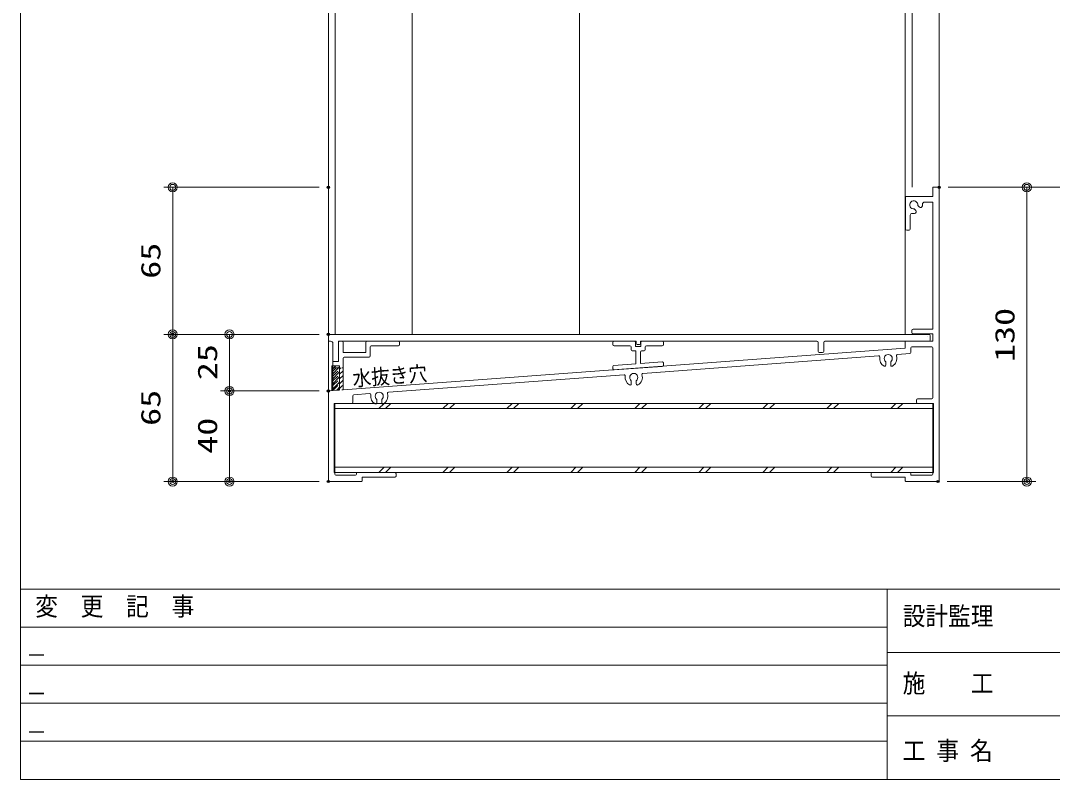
# Model space of a CAD drawing. Units: millimetres, scale not verified. Extents: x -791 to 791, y -562 to 562.
# Drawn here: x -790.6 to -334.5, y -562 to -226.8 of the extents above; entities that cross this region are included whole.
import ezdxf
from ezdxf.enums import TextEntityAlignment as Align

# ---------------------------------------------------------------- set-up
doc = ezdxf.new("R2010")
doc.units = ezdxf.units.MM
doc.header["$LTSCALE"] = 2
doc.header["$PDMODE"] = 32
doc.header["$PDSIZE"] = 1
for name, pattern in [('DASHED1', [1.8, 1.2, -0.6]), ('DASHED2', [3, 2, -1]), ('DASHED3', [4, 3, -1])]:
    doc.linetypes.add(name, pattern=pattern)
for name, color, linetype, lineweight in [('0-0__0-6_TITLE_WAKU', 7, 'Continuous', 9), ('0-2_USERZ', 3, 'Continuous', 9), ('0-3_F-1', 7, 'Continuous', 9), ('0-4__0-0_', 7, 'Continuous', 9), ('0-5__0-1_ADD_LINE', 2, 'DASHED3', 9), ('0-6__0-0_0', 3, 'Continuous', 9), ('0-7_0', 7, 'Continuous', 9), ('0-9_ADD_LINE', 7, 'DASHED1', 9), ('0-C_YSS_ZEN', 6, 'Continuous', 9)]:
    doc.layers.add(name, color=color, linetype=linetype, lineweight=lineweight)
doc.layers.add('0-8_DEFPOINTS', color=1, linetype='Continuous')
doc.styles.add('ＭＳ ゴシック', font='')
doc.styles.get('ＭＳ ゴシック').set_extended_font_data('MS Gothic')

# ---------------------------------------------------------------- blocks, each defined once
blk = doc.blocks.new('図枠')
at = {"layer": '0-0__0-6_TITLE_WAKU'}
for p, q in [((1069.738, 84), (0, 84)), ((382.979, 84), (382.979, 0)), ((382.979, 67.2), (0, 67.2)), ((921.18, 56), (382.979, 56)), ((382.979, 50.4), (0, 50.4)), ((382.979, 33.6), (0, 33.6)), ((921.18, 28), (382.979, 28)), ((382.979, 16.8), (0, 16.8))]:
    blk.add_line(p, q, dxfattribs=at)
at = {"layer": '0-3_F-1'}
blk.add_lwpolyline([(1581.2, 0), (0, 0), (0, 1124), (1581.2, 1124)], close=True, dxfattribs=at)
at = {"layer": '0-0__0-6_TITLE_WAKU', "style": 'ＭＳ ゴシック', "width": 0.9}
for s, p in [('変\u3000更\u3000記\u3000事', (6.437, 69.881)), ('設計監理', (389.891, 65.618)), ('施\u3000\u3000工', (389.891, 35.897)), ('工', (389.891, 6.11)), ('事', (404.785, 6.11)), ('名', (419.678, 6.11))]:
    blk.add_text(s, height=8.182, dxfattribs=at).set_placement(p, align=Align.BOTTOM_LEFT)
blk = doc.blocks.new('DOT1')
at = {"layer": '0-7_0'}
blk.add_line((0, 0), (-2, 0), dxfattribs=at)
for radius in [1, 0.65]:
    blk.add_circle((0, 0), radius, dxfattribs=at)
blk = doc.blocks.new('A$C0DA7367A')
at = {"layer": '0-4__0-0_'}
for p, q in [((534.4, 260), (534.4, 252)), ((534.4, 260), (540, 260)), ((540, 1), (540, 260)), ((510.4, 252), (534.4, 252)), ((510.4, 223), (510.4, 252)), ((527.2, 247), (534.4, 247)), ((534.4, 247), (534.4, 134.6)), ((518.059, 240.829), (519.328, 239.561)), ((521.171, 243.941), (522.439, 242.672)), ((525.2, 245), (525.2, 244.4)), ((514.4, 223), (514.4, 235.34)), ((513.4, 222), (511.4, 222)), ((0, 130), (0, 124)), ((531, 130), (0, 130)), ((516, 131.6), (516, 133.6)), ((517, 134.6), (534.4, 134.6)), ((517, 130.6), (534.4, 130.6)), ((532, 129), (532, 125)), ((534.4, 130.6), (534.4, 124)), ((2, 124), (0, 124)), ((4, 122), (4, 106)), ((9, 124), (9, 106)), ((9, 124), (272, 124)), ((9, 123), (9, 106)), ((12, 124), (10, 124)), ((13, 123), (13, 114)), ((33, 123), (33, 114)), ((62, 124), (34, 124)), ((37, 119), (37, 111)), ((62, 120), (38, 120)), ((63, 123), (63, 121)), ((251.6, 121), (251.6, 123)), ((252.6, 124), (270.6, 124)), ((252.6, 120), (266.6, 120)), ((267.6, 119), (267.6, 116.4)), ((271.6, 123), (271.6, 119.4)), ((271.6, 119.4), (276.2, 119.4)), ((272, 122), (272, 124)), ((275, 121), (273, 121)), ((432, 124), (276, 124)), ((276, 122), (276, 124)), ((276.2, 123), (276.2, 119.4)), ((295.2, 124), (277.2, 124)), ((280.2, 119), (280.2, 116.4)), ((295.2, 120), (281.2, 120)), ((296.2, 123), (296.2, 121)), ((433, 115), (433, 123)), ((438, 115), (438, 123)), ((439, 124), (531, 124)), ((510, 124), (510, 117.76)), ((510, 124), (534.4, 124)), ((516, 119), (533.4, 119)), ((510, 117.76), (13, 80.963)), ((13, 114), (33, 114)), ((14, 110), (36, 110)), ((268.6, 115.4), (271.9, 115.4)), ((271.9, 115.4), (271.9, 104.012)), ((275.9, 114.4), (275.9, 104.31)), ((279.2, 115.4), (276.9, 115.4)), ((278.12, 95.578), (486.437, 111.002)), ((437, 114), (434, 114)), ((503.12, 112.237), (514.074, 113.048)), ((515, 114.045), (515, 118)), ((534.4, 118), (534.4, 74)), ((4, 106), (9, 106)), ((4, 80.296), (4, 106)), ((4, 106), (9, 106)), ((13, 109), (13, 80.963)), ((251.6, 99.563), (251.6, 101.569)), ((252.526, 102.566), (271.9, 104.012)), ((295.274, 101.745), (252.674, 98.566)), ((295.126, 105.745), (275.9, 104.31)), ((296.2, 102.742), (296.2, 104.748)), ((492.8, 105.778), (492.8, 102.855)), ((497.2, 105.778), (497.2, 102.855)), ((53.12, 78.919), (261.437, 94.343)), ((267.8, 89.119), (267.8, 86.196)), ((272.2, 89.119), (272.2, 86.196)), ((4, 80.296), (0, 80)), ((0, 1), (0, 80)), ((21.6, 75.657), (21.6, 70)), ((22.526, 76.654), (36.437, 77.684)), ((533.4, 73), (521, 73)), ((5.6, 6.6), (5.6, 69)), ((20.6, 69), (5.6, 69)), ((42.8, 72.46), (42.8, 69.537)), ((47.2, 72.46), (47.2, 69.537)), ((520, 70), (520, 72)), ((521, 69), (534.4, 69)), ((534.4, 6.6), (534.4, 69)), ((29, 0), (1, 0)), ((24, 5.6), (6.6, 5.6)), ((25, 6.6), (25, 8)), ((59, 8), (25, 8)), ((30, 1), (30, 4)), ((59, 4), (30, 4)), ((60, 7), (60, 5)), ((480, 5), (480, 7)), ((514, 8), (481, 8)), ((481, 4), (510, 4)), ((510, 1), (510, 4)), ((539, 0), (511, 0)), ((515, 7), (515, 5.6)), ((533.4, 5.6), (515, 5.6))]:
    blk.add_line(p, q, dxfattribs=at)
at = {"layer": '0-4__0-0_', "linetype": 'DASHED3'}
for p, q in [((4, 100.351), (13, 100.351)), ((4, 80.296), (13.012, 80.963))]:
    blk.add_line(p, q, dxfattribs=at)
at = {"layer": '0-4__0-0_'}
for centre, radius, start, end in [((517.6, 244.4), 3.6, 352.66815, 277.33061), ((527.2, 245), 2, 90, 180), ((518.196, 238.43), 1.6, 275.70361, 45), ((523.57, 243.804), 1.6, 225, 354.29614), ((517.6, 244.4), 7.6, 354.29514, 0.22856), ((516, 235.34), 1.6, 79.98389, 180), ((517.6, 244.4), 7.6, 259.98441, 275.70361), ((511.4, 223), 1, 180, 270), ((513.4, 223), 1, 270, 0), ((517, 133.6), 1, 90, 180), ((517, 131.6), 1, 180, 270), ((531, 129), 1, 0, 90), ((2, 122), 2, 0, 90), ((10, 123), 1, 90, 180), ((12, 123), 1, 0, 90), ((34, 123), 1, 90, 180), ((38, 119), 1, 90, 180), ((62, 123), 1, 0, 90), ((62, 121), 1, 270, 0), ((252.6, 123), 1, 90, 180), ((252.6, 121), 1, 180, 270), ((266.6, 119), 1, 0, 90), ((270.6, 123), 1, 0, 90), ((273, 122), 1, 180, 270), ((275, 122), 1, 270, 0), ((277.2, 123), 1, 90, 180), ((281.2, 119), 1, 90, 180), ((295.2, 123), 1, 0, 90), ((295.2, 121), 1, 270, 0), ((432, 123), 1, 0, 90), ((439, 123), 1, 90, 180), ((516, 118), 1, 90, 180), ((531, 125), 1, 270, 0), ((533.4, 118), 1, 0, 90), ((14, 109), 1, 90, 180), ((36, 111), 1, 270, 0), ((268.6, 116.4), 1, 180, 270), ((276.9, 114.4), 1, 90, 180), ((279.2, 116.4), 1, 270, 0), ((434, 115), 1, 180, 270), ((437, 115), 1, 270, 0), ((486.511, 110.005), 1, 350.78555, 94.23477), ((495, 108.628), 7.6, 170.78767, 240.99757), ((495, 108.628), 3.6, 307.66972, 232.33028), ((495, 108.628), 7.6, 299.00243, 17.68123), ((503.194, 111.24), 1, 94.23418, 197.68295), ((514, 114.045), 1, 274.23477, 0), ((252.6, 101.569), 1, 94.26675, 180), ((295.2, 104.748), 1, 0, 94.26875), ((295.2, 102.742), 1, 274.26675, 0), ((491.8, 102.855), 1, 240.99876, 0), ((498.2, 102.855), 1, 180, 299.00124), ((252.6, 99.563), 1, 180, 274.26875), ((261.511, 93.346), 1, 350.78523, 94.23477), ((270, 91.969), 7.6, 170.78767, 240.99757), ((270, 91.969), 3.6, 307.66972, 232.33028), ((270, 91.969), 7.6, 299.00243, 17.68123), ((278.194, 94.581), 1, 94.23418, 197.68356), ((266.8, 86.196), 1, 240.99701, 0), ((273.2, 86.196), 1, 180, 299.00299), ((22.6, 75.657), 1, 94.23477, 180), ((36.511, 76.687), 1, 350.78516, 94.23477), ((45, 75.31), 7.6, 170.78555, 240.99757), ((45, 75.31), 3.6, 307.66972, 232.33028), ((45, 75.31), 7.6, 299.00243, 17.68231), ((53.194, 77.922), 1, 94.23418, 197.68356), ((521, 72), 1, 90, 180), ((533.4, 74), 1, 270, 0), ((533.4, 74), 1, 270, 0), ((20.6, 70), 1, 270, 0), ((41.8, 69.537), 1, 240.99788, 0), ((48.2, 69.537), 1, 180, 299.00212), ((521, 70), 1, 180, 270), ((1, 1), 1, 180, 270), ((6.6, 6.6), 1, 180, 270), ((24, 6.6), 1, 270, 0), ((29, 1), 1, 270, 0), ((59, 7), 1, 0, 90), ((59, 5), 1, 270, 0), ((481, 7), 1, 90, 180), ((481, 5), 1, 180, 270), ((511, 1), 1, 180, 270), ((514, 7), 1, 0, 90), ((533.4, 6.6), 1, 270, 0), ((539, 1), 1, 270, 0)]:
    blk.add_arc(centre, radius, start, end, dxfattribs=at)
at = {"layer": '0-5__0-1_ADD_LINE'}
for p, q in [((4, 93.201), (11.15, 100.351)), ((4, 97.444), (6.907, 100.351)), ((4, 88.958), (13, 97.958)), ((4, 84.716), (13, 93.716)), ((4, 80.473), (13, 89.473)), ((8.391, 80.621), (13, 85.23))]:
    blk.add_line(p, q, dxfattribs=at)
at = {"layer": '0-9_ADD_LINE'}
for p, q in [((9, 106), (9, 124)), ((12, 124), (9, 124)), ((29.996, 1), (29.996, 3.998)), ((58.992, 3.998), (29.996, 3.998)), ((59.992, 6.598), (59.992, 4.998)), ((480.95, 3.998), (509.946, 3.998))]:
    blk.add_line(p, q, dxfattribs=at)
for centre, radius, start, end in [((523.946, 125.686), 6, 25.37688, 25.37689), ((22.396, 7.598), 6, 1.03436, 1.07945), ((28.996, 1), 1, 270, 0), ((58.992, 6.598), 1, 0, 90), ((58.992, 4.998), 1, 270, 0), ((510.946, 1), 1, 180, 270), ((517.546, 7.598), 6, 178.92029, 178.96536)]:
    blk.add_arc(centre, radius, start, end, dxfattribs=at)
at = {"layer": '0-5__0-1_ADD_LINE', "color": 7, "style": 'ＭＳ ゴシック', "width": 0.9}
blk.add_text('水抜き穴', height=13.47, rotation=4.23, dxfattribs=at).set_placement((22.112, 80.152), align=Align.BOTTOM_LEFT)

msp = doc.modelspace()

# ---------------------------------------------------------------- linework, layer by layer
at = {"layer": '0-2_USERZ'}
for p, q in [((-651.579, 61.254), (-651.579, -365.408)), ((-617.481, 61.254), (-617.481, -365.408)), ((-543.579, 61.254), (-543.579, -365.408)), ((-399.577, 61.254), (-399.577, -365.408)), ((-658.577, -300.408), (-727.368, -300.408)), ((-380.577, -300.408), (-341.814, -300.408)), ((-723.368, -304.408), (-723.368, -361.408)), ((-345.814, -304.408), (-345.814, -426.408)), ((-658.577, -365.408), (-727.368, -365.408)), ((-658.577, -365.408), (-727.368, -365.408)), ((-723.368, -369.408), (-723.368, -426.408)), ((-658.577, -365.408), (-702.281, -365.408)), ((-698.281, -369.408), (-698.281, -386.408)), ((-653.077, -380.984), (-651.326, -379.233)), ((-653.077, -383.229), (-649.577, -379.729)), ((-653.077, -385.474), (-649.577, -381.974)), ((-653.077, -387.719), (-649.577, -384.219)), ((-653.077, -389.964), (-649.577, -386.464)), ((-658.577, -390.408), (-702.281, -390.408)), ((-658.577, -390.408), (-702.281, -390.408)), ((-650.872, -390.004), (-649.577, -388.709)), ((-698.281, -394.408), (-698.281, -426.408)), ((-632.261, -398.208), (-629.961, -395.908)), ((-629.261, -398.208), (-626.961, -395.908)), ((-603.977, -398.208), (-601.677, -395.908)), ((-600.977, -398.208), (-598.677, -395.908)), ((-575.693, -398.208), (-573.393, -395.908)), ((-572.693, -398.208), (-570.393, -395.908)), ((-547.408, -398.208), (-545.108, -395.908)), ((-544.408, -398.208), (-542.108, -395.908)), ((-519.124, -398.208), (-516.824, -395.908)), ((-516.124, -398.208), (-513.824, -395.908)), ((-490.84, -398.208), (-488.54, -395.908)), ((-487.84, -398.208), (-485.54, -395.908)), ((-462.555, -398.208), (-460.255, -395.908)), ((-459.555, -398.208), (-457.255, -395.908)), ((-434.271, -398.208), (-431.971, -395.908)), ((-431.271, -398.208), (-428.971, -395.908)), ((-405.987, -398.208), (-403.687, -395.908)), ((-402.987, -398.208), (-400.687, -395.908)), ((-632.261, -426.408), (-629.961, -424.108)), ((-629.261, -426.408), (-626.961, -424.108)), ((-603.977, -426.408), (-601.677, -424.108)), ((-600.977, -426.408), (-598.677, -424.108)), ((-575.693, -426.408), (-573.393, -424.108)), ((-572.693, -426.408), (-570.393, -424.108)), ((-547.408, -426.408), (-545.108, -424.108)), ((-544.408, -426.408), (-542.108, -424.108)), ((-519.124, -426.408), (-516.824, -424.108)), ((-516.124, -426.408), (-513.824, -424.108)), ((-490.84, -426.408), (-488.54, -424.108)), ((-487.84, -426.408), (-485.54, -424.108)), ((-462.555, -426.408), (-460.255, -424.108)), ((-459.555, -426.408), (-457.255, -424.108)), ((-434.271, -426.408), (-431.971, -424.108)), ((-431.271, -426.408), (-428.971, -424.108)), ((-405.987, -426.408), (-403.687, -424.108)), ((-402.987, -426.408), (-400.687, -424.108)), ((-658.577, -430.408), (-727.368, -430.408)), ((-658.577, -430.408), (-702.281, -430.408)), ((-381.077, -430.408), (-341.814, -430.408))]:
    msp.add_line(p, q, dxfattribs=at)
for points in [[(-653.077, -390.245), (-649.577, -389.863), (-649.577, -379.233), (-653.077, -379.233)], [(-653.077, -390.245), (-649.577, -389.863), (-649.577, -379.233), (-653.077, -379.233)], [(-652.077, -395.908), (-652.077, -426.408), (-387.077, -426.408), (-387.077, -395.908)], [(-652.077, -398.208), (-387.077, -398.208), (-387.077, -395.908), (-652.077, -395.908)], [(-652.077, -426.408), (-387.077, -426.408), (-387.077, -424.108), (-652.077, -424.108)]]:
    msp.add_lwpolyline(points, close=True, dxfattribs=at)
at = {"layer": '0-2_USERZ', "linetype": 'DASHED2'}
for points in [[(-652.077, -398.208), (-387.077, -398.208), (-387.077, -395.908), (-652.077, -395.908)], [(-652.077, -426.408), (-387.077, -426.408), (-387.077, -424.108), (-652.077, -424.108)]]:
    msp.add_lwpolyline(points, close=True, dxfattribs=at)
at = {"layer": '0-5__0-1_ADD_LINE', "color": 4, "linetype": 'Continuous'}
msp.add_line((-654.552, -246.679), (-654.552, -242.09), dxfattribs=at)
at = {"layer": '0-6__0-0_0'}
for p, q in [((-654.577, -390.408), (-654.577, -202.468)), ((-396.567, -300.408), (-396.567, -202.468)), ((-384.577, -300.408), (-384.577, -202.468))]:
    msp.add_line(p, q, dxfattribs=at)
at = {"layer": '0-8_DEFPOINTS'}
for p in [(-654.577, -300.408), (-384.577, -300.408), (-384.577, -300.408), (-723.368, -365.408), (-654.577, -365.408), (-698.281, -390.408), (-654.577, -390.408), (-723.368, -430.408), (-698.281, -430.408), (-654.577, -430.408), (-385.077, -430.408), (-345.814, -430.408)]:
    msp.add_point(p, dxfattribs=at)
at = {"layer": '0-C_YSS_ZEN'}
msp.add_line((-380.577, -300.408), (-274.325, -300.408), dxfattribs=at)

# ---------------------------------------------------------------- block references
at = {"layer": '0-2_USERZ'}
msp.add_blockref('図枠', (-790.6, -562), dxfattribs=at)
at = {"layer": '0-2_USERZ', "xscale": 2, "yscale": 2}
for p, rotation in [((-723.368, -300.408), 90), ((-345.814, -300.408), 90), ((-723.368, -365.408), 270), ((-723.368, -365.408), 90), ((-698.281, -365.408), 90), ((-698.281, -390.408), 270), ((-698.281, -390.408), 90), ((-723.368, -430.408), 270), ((-698.281, -430.408), 270), ((-345.814, -430.408), 270)]:
    msp.add_blockref('DOT1', p, dxfattribs=dict(at, rotation=rotation))
at = {"layer": '0-2_USERZ', "xscale": 0.5, "yscale": 0.5}
msp.add_blockref('A$C0DA7367A', (-654.577, -430.408), dxfattribs=at)

# ---------------------------------------------------------------- texts
at = {"layer": '0-0__0-6_TITLE_WAKU', "color": 6, "style": 'ＭＳ ゴシック', "width": 1.5}
for p in [(-787.763, -508.256), (-787.763, -525.277), (-787.763, -542.298)]:
    msp.add_text('_', height=8.182, dxfattribs=at).set_placement(p, align=Align.BOTTOM_LEFT)
at = {"layer": '0-2_USERZ', "style": 'ＭＳ ゴシック', "width": 1.35}
for s, p in [('65', (-726.202, -340.815)), ('130', (-348.649, -377.558)), ('25', (-701.116, -385.622)), ('65', (-726.202, -405.815)), ('40', (-701.116, -418.123))]:
    msp.add_text(s, height=8.666, rotation=90, dxfattribs=at).set_placement(p, align=Align.BOTTOM_LEFT)

doc.saveas('drawing.dxf')
